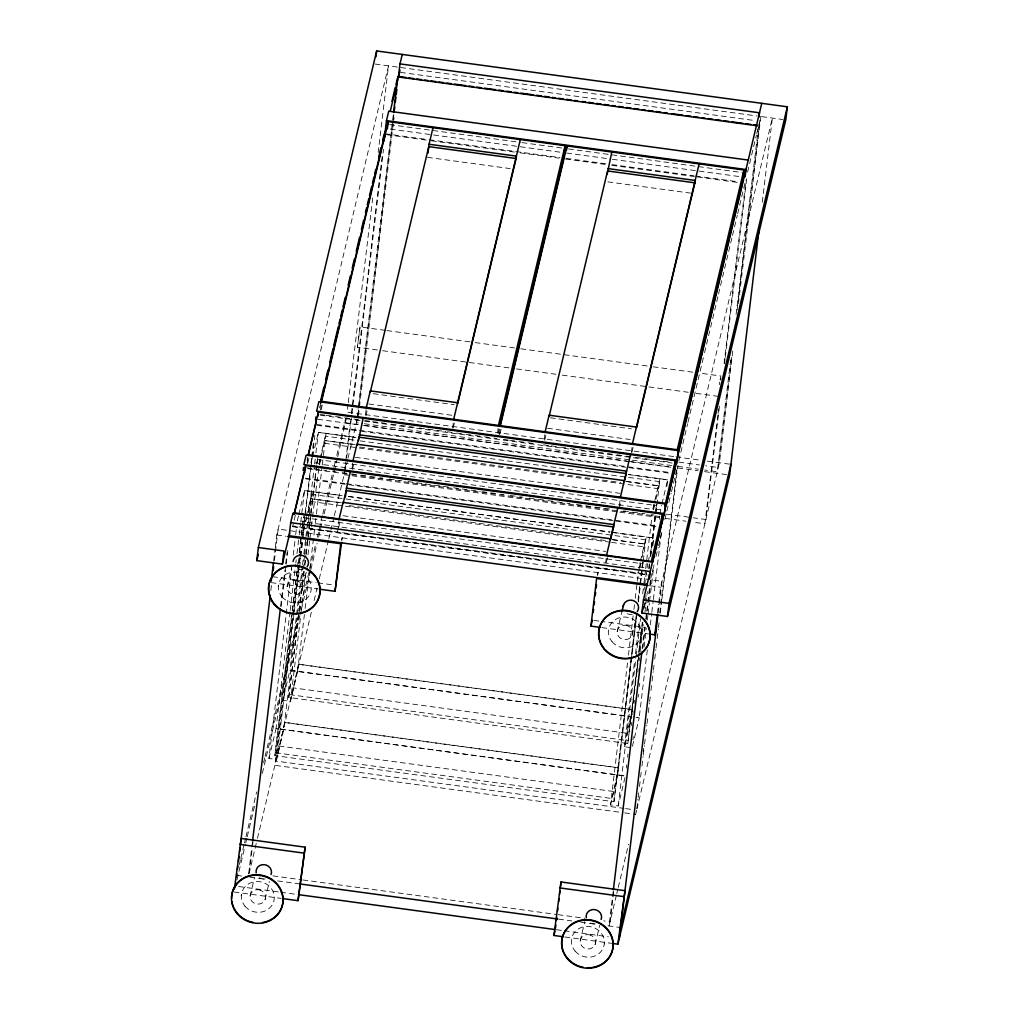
<?xml version="1.0" encoding="UTF-8"?>
<svg xmlns="http://www.w3.org/2000/svg" width="1019" height="1019" viewBox="0 0 1019 1019"><rect width="100%" height="100%" fill="white"/><g stroke="black" fill="none" stroke-linecap="round" stroke-linejoin="round"><path stroke-width="0.75" stroke-dasharray="5 3.75" d="M720.713 380.062L720.904 378.138M273.64 561.112L275.105 548.833M275.296 547.292L276.76 535.013L388.519 65.866L378.928 146.137M270.825 590.485L271.767 582.613M274.404 560.577L278.162 529.103L649.511 579.607M248.649 873.78L251.655 848.598M251.846 847.018L252.406 842.305M280.645 606.216L284.976 570.016M285.728 563.711L287.052 552.693M249.286 872.672L252.483 845.91M252.674 844.343L253.043 841.197M281.091 606.674L285.995 565.762M286.173 564.182L288.059 548.439M304.49 556.119L283.728 729.617L276.608 759.512L268.927 758.467L291.74 567.761M293.243 555.151L295.51 536.249M295.688 534.669L296.631 526.785M307.165 463.428L307.865 457.607M290.033 611.808L276.047 728.572L625.322 776.083M290.186 610.368L295.688 564.526M295.841 563.087L296.249 559.8M296.975 553.635L299.077 536.16M299.229 534.72L300.592 523.549M300.745 522.11L304.541 490.457L342.155 495.565M631.194 660.197L613.935 801.724L274.888 755.614L292.045 612.19M292.236 610.623L298.452 558.603M299.204 552.311L301.089 536.542M301.28 534.962L303.356 517.627L642.39 563.749L643.065 560.909M274.888 755.614L292.338 612.508M292.529 610.929L297.994 565.227M298.185 563.647L299.319 554.196M299.51 552.616L301.395 536.86M301.573 535.281L304.031 514.799M299.701 557.559L274.863 765.32L623.042 812.678M299.892 555.979L310.871 465.466M310.999 463.123L311.559 458.397M311.75 456.83L313.827 439.52M300.159 558.03L275.869 761.066L624.061 808.411M300.338 556.45L302.223 540.707M302.974 534.415L303.917 526.543M304.108 524.976L305.05 517.104M305.241 515.525L310.884 468.307M311.075 466.74L312.018 458.868M312.209 457.289L314.833 435.253M276.608 759.512L299.408 568.806M299.599 567.226L300.732 557.775M300.923 556.196L302.809 540.439M303 538.86L304.503 526.25M278.123 753.13L284.607 722.344L618.533 767.753L612.05 798.539M306.413 516.569L305.738 522.276L306.795 517.818M320.539 410.071L321.227 404.25M302.376 566.246L289.905 670.4L631.513 716.866L642.849 622.163M302.541 564.806L303.662 555.355M303.853 553.776L305.776 537.879M305.929 536.44L308.604 514.238M308.757 512.799L314.451 465.377M314.604 463.951L315.202 459.072M315.915 452.907L318.399 432.285L356.013 437.393M308.209 511.882L311.547 494.33L612.394 535.255M304.643 554.68L306.184 541.93M306.91 535.765L308.26 524.594M308.413 523.155L312.222 491.502L306.49 515.55M638.454 657.191L627.793 743.552L288.746 697.442L298.924 612.343M299.115 610.763L303.828 571.366M304.579 565.061L305.713 555.597M305.904 554.03L307.789 538.261M307.98 536.682L310.617 514.62M310.808 513.041L316.463 465.772M316.642 464.193L317.89 456.627L316.947 464.498M288.746 697.442L299.229 612.648M299.42 611.082L304.694 566.946M304.885 565.367L306.018 555.915M306.197 554.336L308.082 538.58M308.273 537L309.776 524.39M309.967 522.823L316.756 466.078M630.532 747.589L624.392 746.749L631.538 716.726L289.944 670.26L282.785 700.295L290.466 701.339L300.834 614.661M301.013 613.081L305.917 572.105M307.993 554.769L309.687 540.579M309.878 539.013L311.203 527.969M311.381 526.403L312.323 518.518M312.515 516.939L319.991 458.868M291.982 694.958L298.465 664.171L632.391 709.581L626.761 733.234L292.835 687.812M654.58 505.067L653.523 509.525L319.597 464.116L320.272 458.397M319.597 464.116L325.405 436.157L358.484 440.667M297.586 671.445L304.401 614.572M305.127 608.407L309.687 570.436M309.865 568.869L310.617 562.564M310.782 561.125L315.151 524.734M315.304 523.307L316.272 515.283M316.438 513.843L322.119 466.422M322.271 464.982L323.252 456.971M323.443 455.391L326.08 433.33L320.348 457.378M337.735 456.805L346.384 418.249M348.052 404.263L347.11 412.135L674.298 456.627M348.243 402.683L373.094 194.922M378.176 152.43L378.737 147.704M344.473 471.555L345.594 462.116M345.785 460.537L350.676 419.611M351.428 413.319L382.494 153.627M339.123 518.964L337.569 532.045L340.079 521.511M345.288 468.867L346.422 459.429M346.613 457.849L351.695 415.357M351.886 413.79L383.513 149.36M341.773 540.872L342.142 537.803L341.429 540.758M356.867 419.535L356.484 422.681L362.789 423.535M357.045 417.956L358.178 408.517M358.37 406.938L393.563 112.612M357.873 415.281L359.006 405.829M359.197 404.263L393.079 120.955M393.27 119.376L393.831 114.663M352.115 468.065L352.982 460.792M393.258 124.089L358.624 413.701L347.963 458.474M393.449 122.522L394.391 114.65M365.49 414.708L366.356 407.434M452.64 428.044L453.328 422.223M497.59 432.68L498.113 428.311M499.335 434.387L500.023 428.579M544.286 439.023L544.808 434.667M597.656 575.671L598.013 572.602L597.312 575.557M605.655 562.603L606.178 558.234M619.335 505.883L620.214 498.609M631.436 452.36L632.124 446.539M268.927 758.467L276.085 728.432L625.36 775.943L618.202 805.965L610.534 804.921L627.679 661.509M628.43 655.204L633.143 615.794M633.907 609.502L634.468 604.764M635.219 598.459L637.104 582.702M637.295 581.123L640.059 562.463M534.122 553.342L639.665 567.698L640.518 560.565M613.935 801.724L636.174 615.756M638.06 599.987L639.754 585.81M639.945 584.231L642.39 563.749M642.136 557.291L645.473 539.752L613.973 535.472M631.385 658.618L636.48 616.062M638.174 601.885L640.059 586.129M640.238 584.549L642.887 562.488M617.654 775.039L636.722 615.718M638.378 601.669L643.091 562.271M643.282 560.692L646.148 536.911L640.416 560.959M624.392 746.749L634.748 660.07M635.512 653.765L639.652 619.093M642.671 593.873L643.804 584.422M643.995 582.843L645.498 570.232M645.689 568.666L652.096 515.079M618.202 805.965L635.92 657.815M636.111 656.249L640.633 618.418M644.033 590.052L644.403 586.906M644.594 585.326L647.74 563.507M653.523 509.525L654.376 502.392M627.793 743.552L637.97 658.452M638.722 652.147L642.301 622.201M648.708 568.615L649.281 563.889M650.224 556.005L654.937 516.608M655.688 510.302L656.924 502.736M655.994 499.119L659.331 481.579L627.831 477.3M638.646 655.612L642.798 620.94M644.492 606.751L645.052 602.025M649.205 567.354L649.574 564.208M650.517 556.323L655.421 515.347M655.612 513.767L656.745 504.316M644.517 608.114L645.269 601.821M645.46 600.242L646.021 595.516M649.23 568.717L649.638 565.43M650.733 556.107L655.637 515.13M655.828 513.563L660.006 478.739L654.274 502.8M626.265 768.199L626.672 764.9M627.589 757.168L627.997 753.869M631.385 725.503L631.767 722.356M632.672 714.612L633.092 711.326M633.996 703.581L634.404 700.282M637.805 671.916L638.174 668.77M639.091 661.025L639.499 657.739M640.212 651.574L643.46 624.634M644.925 612.177L647.409 591.542M652.848 545.98L653.829 537.956L611.489 532.198M613.196 891.37L609.056 926.004L616.419 895.115M642.187 648.988L644.823 626.952M645.766 619.081L646.517 612.788M646.708 611.209L650.479 579.735L661.993 581.301L658.223 612.776M613.655 891.842L610.075 921.736L603.77 920.883M642.823 647.88L645.282 627.424L601.681 621.475M646.212 619.552L651.294 577.047M633.003 739.921L633.385 736.762M638.098 697.365L638.467 694.219M639.41 686.335L639.792 683.176M644.123 646.938L646.39 628.022M647.332 620.138L647.893 615.412M648.084 613.833L649.409 602.802M649.587 601.223L653.931 564.985M659.395 519.27L659.777 516.123M659.955 514.544L661.598 505.335M647.32 649.995L639.18 717.911L636.111 717.491M650.3 624.927L651.663 613.744M651.816 612.317L653.166 601.146M653.357 599.567L661.458 531.791M666.897 486.229L667.674 479.783L628.506 474.459M657.459 613.311L658.554 604.101M658.745 602.56L660.579 587.211L772.351 118.064L762.187 203.061M643.18 751.436L643.549 748.277M659.739 612.928L676.871 469.695M636.85 808.551L637.983 799.113M638.174 797.533L638.735 792.82M639.486 786.528L640.429 778.656M640.62 777.077L641.18 772.351M641.932 766.059L643.065 756.62M643.256 755.041L644.377 745.602M644.568 744.023L645.511 736.151M645.702 734.584L646.823 725.133M647.014 723.566L647.587 718.841M648.339 712.548L649.46 703.11M649.651 701.531L650.211 696.805M650.975 690.513L651.905 682.641M652.096 681.074L653.23 671.623M653.421 670.056L653.981 665.331M654.733 659.038L655.867 649.587M656.058 648.02L656.988 640.149M657.179 638.569L658.312 629.131M658.503 627.551L659.064 622.838M660.197 613.387L661.7 600.802M661.891 599.223L677.89 465.441M717.873 415.179L704.881 523.779L692.283 522.059M718.064 413.599L718.624 408.874M724.089 363.235L745.921 180.656M719.452 406.199L705.9 519.512L693.289 517.805M724.534 363.694L725.095 358.981M725.286 357.402L746.749 177.981M730.636 360L717.274 471.746L704.677 470.039M736.1 314.361L758.505 127.057M731.464 357.325L718.293 467.492L705.683 465.785M737.119 310.107L759.703 121.236M732.788 351.02L719.414 462.766L637.015 808.64M738.431 303.802L760.836 116.497L756.786 133.489M719.338 384.698L719.72 382.125M720.089 379.82L720.879 375.998L698.83 373.005M307.076 460.448L307.802 457.353M319.597 407.855L320.705 403.206M295.332 515.283L292.784 525.957L646.645 574.092M307.725 463.225L309.177 457.149M321.112 409.804L322.59 403.613M298.465 515.996L297.395 520.48L305.063 521.524L306.133 517.041M298.809 514.506L304.541 490.457M312.323 457.824L311.254 462.308L318.922 463.352M312.667 456.334L318.399 432.285M287.116 586.651L291.676 567.494M302.07 590.218L306.362 572.181M239.325 864.558L240.433 859.921M240.802 858.38L244.114 844.484M244.484 842.93L245.579 838.306M245.948 836.765L256.622 791.98M263.603 762.645L264.711 758.009M265.08 756.467L299.293 612.865M299.662 611.324L309.585 569.634M309.954 568.08L315.839 543.382M317.317 537.204L322.463 515.589M322.832 514.035L333.863 467.721M334.232 466.167L335.34 461.543M336.805 455.366L345.645 418.299M236.943 879.894L245.401 844.382M245.77 842.84L246.878 838.204M247.248 836.663L254.597 805.774M262.329 773.345L299.853 615.845M301.318 609.68L310.515 571.073M310.884 569.532L317.138 543.28M318.603 537.102L322.654 520.123M324.131 513.945L337.365 458.359M249.005 873.843L257.094 839.873M257.463 838.319L311.534 611.336M314.119 600.535L317.062 588.18M319.265 578.919L328.462 540.312M328.831 538.771L333.977 517.155M334.347 515.601L347.594 460.015M290.466 701.339L297.612 671.304M250.114 896.032L254.406 877.983M352.498 469.364L353.962 463.237M365.897 415.892L367.375 409.702M265.067 899.599L269.36 881.562M453.188 427.891L454.691 421.586M497.998 433.852L499.463 427.674M499.909 434.119L501.386 427.929M544.694 440.208L546.171 434.03M631.984 452.207L633.117 447.443M606.394 562.399L607.502 557.737M619.183 508.723L620.991 501.131M617.196 631.551L621.845 612.037M653.918 504.29L652.848 508.774L660.529 509.818M639.665 567.698L640.722 563.24M648.097 562.004L653.829 537.956M661.955 503.845L667.674 479.783M632.149 635.117L636.722 615.947M650.835 578.193L651.943 573.557M652.313 572.016L654.147 564.297M655.994 556.578L658.198 547.305M658.567 545.764L662.617 528.785M664.821 519.512L668.502 504.074M668.872 502.533L671.075 493.26M671.445 491.718L676.591 470.103M678.794 460.843L687.621 423.777M687.991 422.235L704.18 354.294M704.549 352.752L718.166 295.625M718.522 294.071L732.139 236.943M732.508 235.402L737.285 215.327M737.654 213.786L745.386 181.357M747.589 172.096L751.27 156.646M751.64 155.105L756.416 135.03M610.534 804.921L617.68 774.899M580.193 940.919L584.766 921.762M632.417 746.303L639.219 717.771L633.079 716.93M595.147 944.498L599.72 925.328M616.788 893.574L617.883 888.937M618.253 887.396L628.557 844.165M635.55 814.818L636.646 810.194M278.149 586.384L278.442 585.301M241.146 895.765L241.439 894.682M641.269 634.646L641.562 633.563M604.267 944.027L604.56 942.932M385.297 330.36L360.089 326.933L359.898 327.583L357.325 347.237L381.055 350.498M357.427 347.275L360.089 326.933M375.094 64.044L397.665 67.114M400.684 67.521L757.041 115.988M761.702 116.625L782.77 119.49M400.492 72.374L754.977 120.586M389.666 124.611L520.442 142.393M522.008 142.609L562.182 148.073M568.487 148.927L741.947 172.529M390.226 129.082L565.112 152.863M566.691 153.079L610.801 159.079M612.381 159.295L739.998 176.656M384.902 133.731L427.483 139.514M429.063 139.73L559.928 157.537M566.233 158.391L605.655 163.753M611.96 164.607L693.964 175.765M695.531 175.981L738.113 181.764M386.66 134.699L428.349 140.367M431.432 140.788L515.639 152.239M520.301 152.875L558.896 158.123M565.456 159.015L605.604 164.479M611.795 165.32L694.436 176.554M697.556 176.988L739.246 182.656M427.496 157.346L510.137 168.581M607.846 181.866L690.487 193.113M386.876 330.576L473.529 342.359M475.109 342.575L514.493 347.925M520.798 348.791L651.561 366.573M653.141 366.789L697.251 372.788M382.634 350.702L467.708 362.28M469.288 362.497L510.252 368.063M516.557 368.916L555.941 374.279M562.246 375.132L647.32 386.711M648.899 386.914L688.284 392.277M696.155 393.347L718.217 396.353M373.132 393.691L454.219 404.721M550.375 417.79L631.449 428.821M368.738 403.97L452.933 415.421M547.534 428.286L630.175 439.533M675.877 456.843L701.047 460.27M707.339 461.123L730.929 464.333M678.909 462.142L699.378 464.919M320.017 414.44L324.641 415.064M326.195 415.281L333.914 416.325M335.455 416.542L343.174 417.586M344.715 417.79L352.434 418.847M353.988 419.051L358.612 419.688M364.789 420.529L371.031 421.369M372.585 421.586L389.742 423.917M391.296 424.133L399.091 425.19M400.658 425.407L417.803 427.738M419.369 427.955L445.876 431.559M447.43 431.763L452.118 432.4M456.741 433.037L464.46 434.081M466.014 434.298L473.733 435.342M475.274 435.546L482.993 436.603M484.534 436.807L492.253 437.864M493.807 438.068L496.89 438.488M503.437 439.38L508.073 440.017M509.615 440.221L517.334 441.278M518.888 441.482L526.606 442.539M528.148 442.743L535.867 443.8M543.586 444.844L549.827 445.698M551.381 445.902L559.176 446.959M560.743 447.175L568.538 448.233M570.092 448.449L577.888 449.506M579.454 449.723L587.25 450.78M588.804 450.997L596.599 452.054M598.166 452.27L605.961 453.328M607.515 453.544L615.31 454.601M616.877 454.805L624.672 455.875M626.226 456.079L630.914 456.716M635.538 457.353L643.256 458.397M644.81 458.614L652.529 459.658M654.071 459.875L661.79 460.919M663.331 461.136L667.967 461.76M320.437 415.23L363.019 421.013M364.547 421.229L672.069 463.046M364.356 423.751L630.621 459.964M632.2 460.18L676.31 466.18M677.89 466.396L698.372 469.186M345.836 422.834L358.421 424.554M364.7 425.407L627.398 461.136M628.978 461.352L671.445 467.122M677.737 467.976L698.193 470.765M704.486 471.619L726.509 474.612M317.852 419.268L361.962 425.267M363.541 425.483L629.793 461.696M631.372 461.913L670.757 467.262M316.603 424.464L357.605 430.043M359.185 430.26L669.814 472.51M316.782 425.229L358.471 430.897M361.567 431.317L625.806 467.262M628.952 467.683L670.642 473.351M318.374 432.425L355.975 437.533M628.468 474.599L667.649 479.924M360.051 440.87L626.252 477.083M355.147 444.539L325.188 440.603L353.542 444.462M626.074 481.388L659.153 485.885L626.035 481.528M359.796 447.048L620.889 482.56M324.551 443.303L658.478 488.725M355.364 457.327L619.616 493.272M317.215 459.467L656.249 505.577M666.515 514.162L691.723 517.588M306.643 467.785L312.82 468.625M314.361 468.842L322.08 469.886M323.622 470.103L326.717 470.523M332.895 471.364L335.977 471.784M342.155 472.625L346.791 473.249M351.428 473.886L359.287 474.943M360.853 475.16L368.725 476.23M370.292 476.446L378.164 477.516M379.73 477.733L382.877 478.153M389.169 479.019L397.041 480.089M398.607 480.293L401.753 480.726M408.046 481.579L433.215 485.006M434.782 485.222L452.092 487.566M453.659 487.783L480.395 491.425M481.974 491.642L499.272 493.986M500.851 494.202L503.997 494.635M510.29 495.489L518.149 496.559M519.728 496.775L522.874 497.196M529.167 498.049L537.026 499.119M538.592 499.335L546.464 500.405M548.031 500.622L555.903 501.692M557.469 501.908L565.341 502.978M566.908 503.182L570.054 503.615M576.346 504.469L584.218 505.539M585.785 505.755L593.644 506.825M595.223 507.042L603.082 508.112M604.662 508.328L612.521 509.398M623.45 510.876L631.169 511.933M632.71 512.137L640.429 513.194M641.983 513.398L645.065 513.818M651.243 514.659L654.325 515.079M307.713 468.664L350.281 474.459M351.861 474.676L659.331 516.493M344.091 474.701L350.396 475.555M351.963 475.771L618.227 511.984M619.807 512.2L659.191 517.563M665.496 518.416L685.978 521.206M305.458 478.128L344.881 483.49M346.447 483.707L657.077 525.944M305.598 478.879L345.747 484.343M348.829 484.751L613.081 520.696M616.228 521.129L657.917 526.798M348.447 496.419L609.922 531.982M304.515 490.598L342.117 495.705M348.422 496.571L609.884 532.122M611.464 532.338L653.79 538.096M341.301 502.711L311.33 498.775L341.263 502.851M612.215 539.548L645.294 544.057L612.177 539.701M349.084 505.641L607.031 540.732M310.693 501.475L609.961 542.172M611.54 542.388L644.619 546.885M343.085 515.716L605.757 551.432M638.989 566.946L646.67 567.991M307.305 522.492L532.555 553.126M292.975 526.479L647.753 574.729M292.275 526.619L649.918 575.264M276.76 535.013L286.122 536.287M649.663 585.721L660.579 587.211M272.481 576.69L316.157 582.639M317.724 582.843L333.328 584.97M593.886 620.405L600.127 621.259M271.067 582.601L317.877 588.969M601.834 627.589L648.644 633.958M298.44 664.312L632.366 709.721M289.421 694.601L628.468 740.724M284.581 722.484L618.508 767.893M278.977 745.984L612.903 791.406M275.563 752.774L614.61 798.883M625.641 808.627L633.512 809.697M624.622 812.882L635.652 814.385M272.914 875.881L301.267 879.741M302.847 879.957L556.501 914.451M558.081 914.667L584.868 918.31M236.752 875.359L243.949 876.34M249.846 877.142L266.647 879.422M277.652 880.925L298.682 883.779M558.641 919.138L571.812 920.934M580.703 922.144L595.402 924.144M607.986 925.851L620.571 927.557M238.599 886.492L279.512 892.058M280.722 892.224L296.822 894.415M556.374 929.71L563.125 930.627M564.233 930.78L608.368 936.792M234.064 891.982L280.875 898.35M564.832 936.971L611.642 943.339M262.927 878.951L263.106 879.002A7.757 7.184 13.4 0 0 265.118 878.977M595.211 923.876A7.757 7.184 13.4 0 1 593.198 923.889L591.224 923.431A7.757 7.184 13.4 0 1 589.441 922.501M261.144 878.531A7.757 7.184 13.4 0 1 259.348 877.601M302.121 569.608A7.757 7.184 13.4 0 1 300.108 569.621L298.147 569.15A7.757 7.184 13.4 0 1 296.351 568.233M632.213 614.495A7.757 7.184 13.4 0 1 630.201 614.521L628.226 614.049A7.757 7.184 13.4 0 1 626.443 613.12M627.538 625.73L625.564 625.258A7.757 7.184 13.4 0 0 622.252 639.117L624.227 639.588A7.757 7.184 13.4 0 0 627.538 625.73M297.446 580.83L295.485 580.359A7.757 7.184 13.4 0 0 292.173 594.217L294.134 594.688A7.757 7.184 13.4 0 0 297.446 580.83M590.536 935.111L588.562 934.64A7.757 7.184 13.4 0 0 585.25 948.485L587.224 948.956A7.757 7.184 13.4 0 0 590.536 935.111M260.444 890.211L258.482 889.74A7.757 7.184 13.4 0 0 255.17 903.598L257.132 904.07A7.757 7.184 13.4 0 0 260.444 890.211M575.022 950.994A16.533 15.323 13.4 0 0 603.235 947.887A16.533 15.323 13.4 0 0 585.415 926.513A16.533 15.323 13.4 0 0 575.022 950.994M244.942 906.095A16.533 15.323 13.4 0 0 273.156 903A16.533 15.323 13.4 0 0 255.323 881.613A16.533 15.323 13.4 0 0 244.942 906.095M281.945 596.726A16.533 15.323 13.4 0 0 310.158 593.618A16.533 15.323 13.4 0 0 292.326 572.245A16.533 15.323 13.4 0 0 281.945 596.726M612.024 641.613A16.533 15.323 13.4 0 0 640.238 638.518A16.533 15.323 13.4 0 0 622.418 617.132A16.533 15.323 13.4 0 0 612.024 641.613"/><path stroke-width="1.5" d="M289.778 533.013L282.378 564.093L256.788 560.616L258.355 547.521L376.661 50.95L787.343 106.804L785.776 119.898L667.483 616.47L641.894 612.992L643.46 599.898L761.753 103.327M234.434 888.912L241.159 838.471L305.14 847.171L298.032 900.681L282.429 898.554M271.245 581.072L273.449 562.641M235.478 886.071L235.835 883.002M236.574 876.862L236.943 873.792M237.491 869.182L237.886 865.921M238.446 861.195L239.006 856.469M239.58 851.757L240.064 847.681M240.433 844.611L270.264 595.198M273.207 570.551L273.652 566.87M282.378 564.093L283.944 550.999L258.355 547.521M252.597 840.726L280.276 609.362M652.466 562.068L292.962 513.168L290.708 522.632L289.141 535.714L647.078 584.396M303.165 470.421L303.522 467.517M304.745 472.854L305.611 465.581L662.567 514.124L661 527.218M315.559 419.892L315.903 416.988M317.826 416.504L318.348 412.135L675.304 460.69L673.737 473.771L666.133 505.691M375.96 56.771L376.661 50.95M383.997 141.03L384.749 134.737M384.902 133.731L386.468 120.637L388.723 111.186L748.239 160.072M385.016 136.775L385.386 133.629M387.347 128.878L388.226 121.605L565.099 145.666L563.532 158.76L499.832 426.133M345.403 496.941L346.447 488.216L350.396 471.67M298.032 900.681L305.14 847.171M319.431 589.186L335.034 591.3L340.728 543.713L287.676 536.491M341.582 542.401L335.034 591.3M393.563 112.612L397.525 79.571M394.391 109.937L394.773 106.791M395.334 102.066L395.907 97.34M396.276 94.194L396.837 89.481M402.25 54.427L399.996 63.891L398.429 76.973L757.932 125.872M358.484 440.603L363.121 418.223M428.018 152.977L429.063 144.252L432.999 127.706M516.034 159.04L516.378 156.124L429.063 144.252M566.5 150.29L567.023 145.934L743.895 169.982L742.329 183.076L677.533 455.085M607.158 174.389L611.795 152.022M563.278 936.754L553.916 935.48L561.01 881.97L624.991 890.682L617.883 944.18L613.209 943.543M600.28 627.386L590.918 626.112L596.612 578.512L648.097 585.517M555.508 928.042L555.877 924.972M556.425 920.361L556.794 917.291M557.52 911.152L557.89 908.082M558.629 901.93L558.998 898.86M559.546 894.262L559.915 891.192M560.463 886.581L561.01 881.97M593.249 612.521L593.606 609.451M594.166 604.84L594.523 601.77M595.262 595.631L595.631 592.561M596.179 587.95L596.548 584.881M613.502 527.498L613.846 524.594L346.447 488.216M694.831 183.356L695.175 180.452L607.859 168.568M649.345 578.792L650.211 571.519L290.708 522.632M613.387 889.804L641.817 652.135M662.159 523.69L663.382 513.5L303.866 464.613L306.12 455.149L665.636 504.048L664.235 515.678M664.808 506.163L675.304 460.69M650.211 634.175L654.886 634.812L657.28 614.852M674.718 471.695L676.106 460.066L316.603 411.166L318.845 401.703L678.361 450.602L676.794 463.696M619.297 938.27L658.032 614.355M667.483 616.47L669.05 603.375L787.343 106.804M745.118 176.809L745.984 169.536L386.468 120.637M758.977 117.147L759.499 112.791L399.996 63.891M759.168 228.243L729.655 475.045L617.883 944.18M256.788 560.616L258.266 554.425M320.577 400.964L323.889 387.067M325.736 379.335L327.94 370.075M329.774 362.356L333.086 348.46M333.824 345.377L338.244 326.844M338.97 323.749L340.079 319.125M340.817 316.03L342.282 309.852M343.021 306.77L345.224 297.51M348.167 285.154L350.383 275.882M352.217 268.163L354.421 258.902M356.268 251.183L359.58 237.287M361.414 229.568L363.617 220.295M365.464 212.576L366.56 207.94M367.299 204.857L368.776 198.68M369.502 195.597L371.718 186.324M372.444 183.242L373.922 177.064M374.661 173.982L375.756 169.345M378.699 156.99L380.915 147.73M382.749 140.011L384.227 133.833M391.946 101.403L395.257 87.507M395.996 84.411L397.461 78.246M305.611 465.581L294.351 512.875L651.307 561.418L662.567 514.124M318.348 412.135L308.209 454.703L665.165 503.246M294.173 514.595L304.121 472.816M308.54 454.257L316.285 421.777M320.705 403.206L385.564 130.941M386.188 128.33L386.838 125.617M390.366 110.829L400.034 70.222M388.226 121.605L321.584 401.346L498.457 425.407L565.099 145.666M339.123 518.964L343.072 502.405L610.47 538.771M352.982 460.792L356.93 444.233L624.329 480.611M343.123 503.373L346.167 490.598L613.565 526.963L610.521 539.739M356.968 445.265L358.905 437.164L626.29 473.529L624.367 481.63M366.356 407.434L370.305 390.888L457.62 402.76M370.381 391.729L428.77 146.634L516.098 158.505L457.709 403.6M453.672 419.318L520.314 139.578M567.023 145.934L500.38 425.662L677.253 449.723L743.895 169.982M545.152 431.75L549.101 415.204L636.416 427.076M549.177 416.045L607.566 170.95L694.894 182.821L636.506 427.916M632.468 443.634L699.11 163.893M606.522 555.33L617.794 508.035M620.38 497.157L630.519 454.601M590.918 626.112L592.319 620.202M622.112 610.903L623.603 604.662M553.916 935.48L554.973 931.048M652.644 562.31L660.643 528.746M641.894 612.992L643.371 606.802M654.886 634.812L656.3 628.901M620.571 927.557L730.929 464.333M397.894 76.412L405.779 77.495M408.925 77.915L413.65 78.565M416.809 78.985L421.535 79.635M424.681 80.055L427.84 80.488M430.986 80.921L435.712 81.558M438.858 81.991L443.583 82.628M446.742 83.061L451.468 83.698M454.614 84.131L465.645 85.634M468.791 86.055L473.529 86.704M476.675 87.137L481.401 87.774M484.547 88.207L495.578 89.697M498.737 90.131L503.462 90.78M506.609 91.2L511.334 91.85M514.48 92.27L517.639 92.704M520.785 93.137L533.396 94.843M536.542 95.276L541.267 95.913M544.426 96.346L549.152 96.983M552.298 97.416L555.444 97.849M558.603 98.27L563.329 98.919M566.475 99.34L571.2 99.989M574.359 100.422L577.506 100.843M582.231 101.492L585.39 101.913M588.536 102.346L593.262 102.983M596.408 103.416L601.134 104.065M604.292 104.486L609.018 105.135M612.164 105.556L615.323 105.989M618.469 106.422L623.195 107.059M626.354 107.492L631.079 108.129M634.226 108.562L638.951 109.199M642.097 109.632L645.256 110.065M648.402 110.485L653.128 111.135M656.287 111.555L661.013 112.205M664.159 112.638L667.305 113.058M672.043 113.708L683.061 115.198M686.22 115.631L690.946 116.268M694.092 116.701L698.817 117.351M701.976 117.771L705.123 118.204M708.269 118.637L712.994 119.274M716.153 119.707L720.879 120.344M724.025 120.777L728.751 121.414M731.909 121.847L742.94 123.35M746.086 123.77L750.812 124.42M753.958 124.84L757.117 125.273M359.185 434.782L626.583 471.147M643.46 599.898L669.05 603.375M239.758 844.382L303.726 853.081M559.609 887.893L623.577 896.593M299.675 883.919L557.648 919.011M298.389 894.631L554.795 929.506M586.256 917.75A7.757 7.184 13.4 0 1 594.536 909.572L596.497 910.043A7.757 7.184 13.4 0 1 601.121 919.431M563.851 952.587A25.844 23.947 13.4 0 1 578.779 920.794A25.844 23.947 13.4 0 1 612.228 938.028A25.844 23.947 13.4 0 1 592.625 967.413M591.313 967.591A25.844 23.947 13.4 0 1 587.275 967.732M583.263 967.286A25.844 23.947 13.4 0 1 578.066 965.795M576.83 965.26A25.844 23.947 13.4 0 1 564.424 953.746M256.177 872.85A7.757 7.184 13.4 0 1 264.443 864.672L266.418 865.144A7.757 7.184 13.4 0 1 271.041 874.531M231.606 898.465A25.844 23.947 13.4 0 1 255.272 874.786A25.844 23.947 13.4 0 1 282.836 896.223A25.844 23.947 13.4 0 1 262.545 922.526M253.183 922.399A25.844 23.947 13.4 0 1 247.974 920.896M246.751 920.374A25.844 23.947 13.4 0 1 234.345 908.846M233.771 907.7A25.844 23.947 13.4 0 1 231.899 901.611M307.114 566.793A7.757 7.184 13.4 0 0 303.42 555.775L301.446 555.304A7.757 7.184 13.4 0 0 293.09 561.584M284.976 611.527A25.844 23.947 13.4 0 1 277.932 570.398A25.844 23.947 13.4 0 1 319.66 585.81A25.844 23.947 13.4 0 1 286.237 611.986M637.193 611.693A7.757 7.184 13.4 0 0 633.5 600.662L631.538 600.191A7.757 7.184 13.4 0 0 623.169 606.483M604.331 648.695A25.844 23.947 13.4 0 1 609.808 614.088A25.844 23.947 13.4 0 1 646.594 622.787A25.844 23.947 13.4 0 1 635.983 656.185M634.773 656.682A25.844 23.947 13.4 0 1 616.329 656.886M615.068 656.414A25.844 23.947 13.4 0 1 605.197 649.676M567.226 958.535A25.844 23.947 13.4 0 0 611.311 953.682A25.844 23.947 13.4 0 0 583.454 920.272A25.844 23.947 13.4 0 0 567.226 958.535M237.134 913.635A25.844 23.947 13.4 0 0 281.219 908.782A25.844 23.947 13.4 0 0 253.374 875.385A25.844 23.947 13.4 0 0 237.134 913.635M274.136 604.254A25.844 23.947 13.4 0 0 318.221 599.414A25.844 23.947 13.4 0 0 290.377 566.004A25.844 23.947 13.4 0 0 274.136 604.254M604.229 649.154A25.844 23.947 13.4 0 0 648.313 644.301A25.844 23.947 13.4 0 0 620.456 610.903A25.844 23.947 13.4 0 0 604.229 649.154"/></g></svg>
